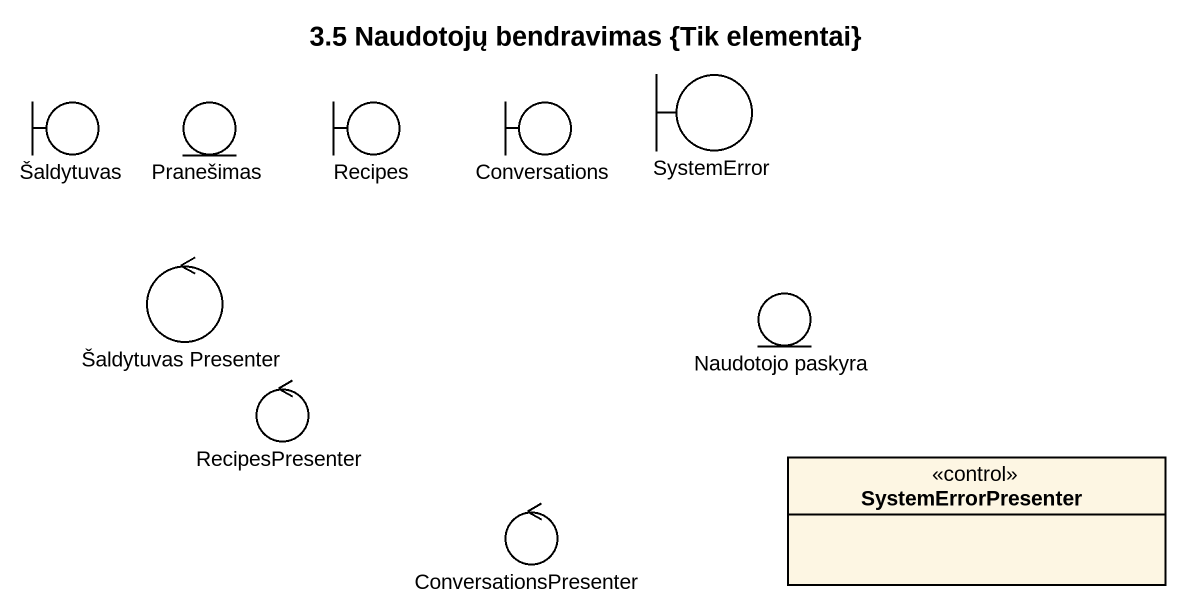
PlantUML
@startuml
title 3.5 Naudotojų bendravimas {Tik elementai}
allowmixing
hide circle
hide empty members
boundary Šaldytuvas
entity Pranešimas
boundary Recipes
boundary Conversations
boundary SystemError
control "Šaldytuvas Presenter" as Šaldytuvas_Presenter
entity "Naudotojo paskyra" as Naudotojo_paskyra
control RecipesPresenter
class SystemErrorPresenter <<control>>
control ConversationsPresenter
@enduml
